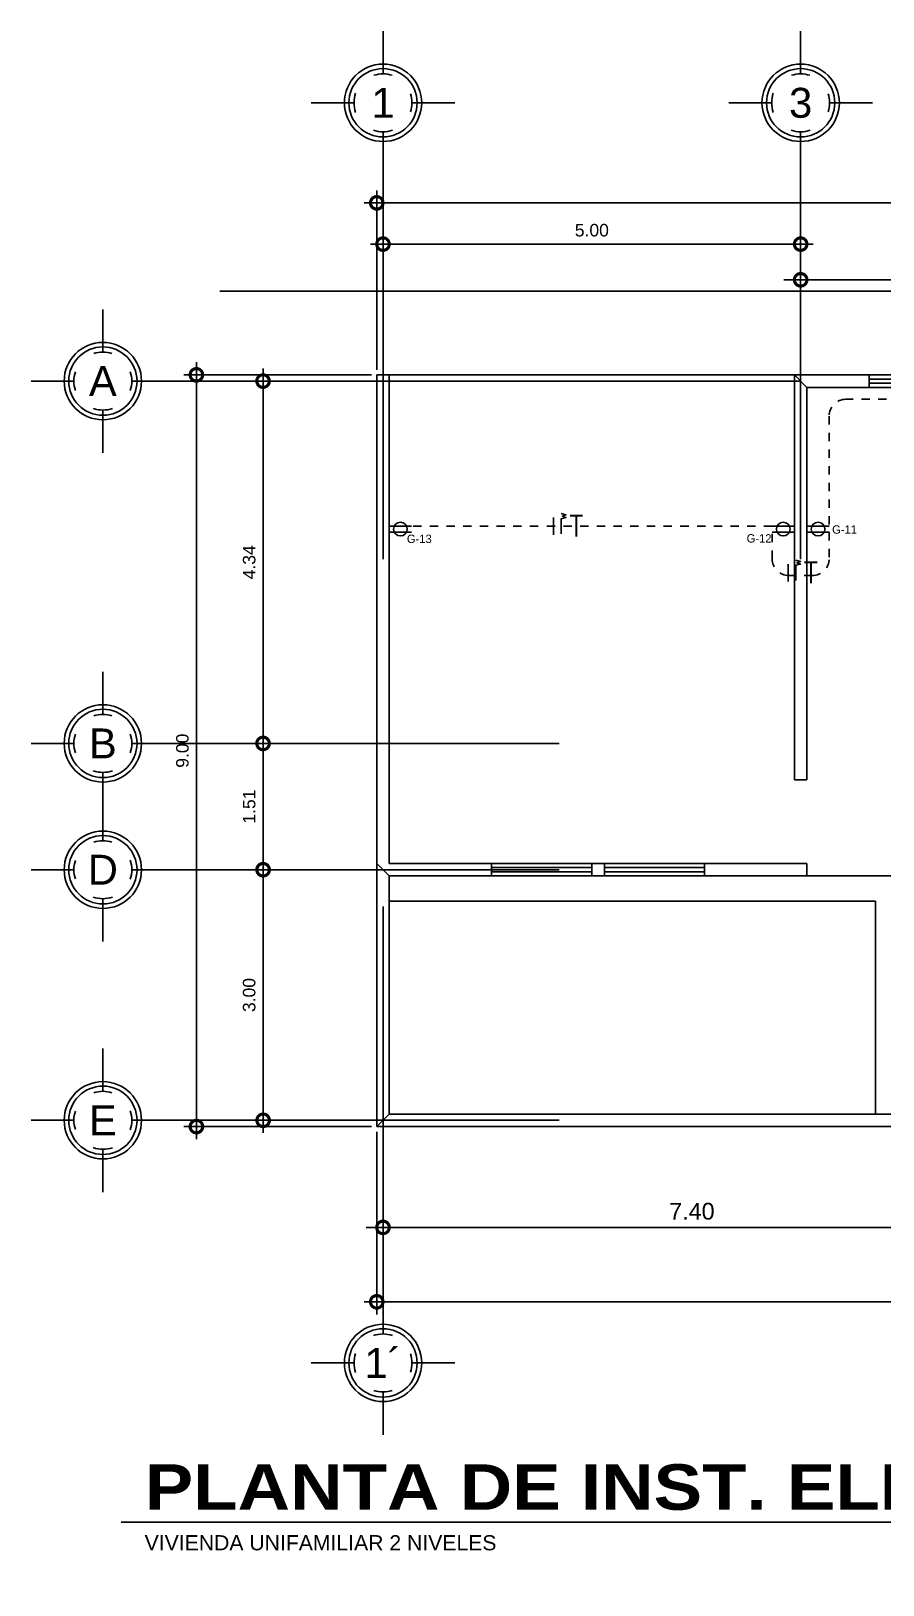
# Model space of a CAD drawing. Header units: inches. Extents: x -370 to 18, y -197 to 199.
# Drawn here: x -319.67 to -309.47, y -174.02 to -155.42 of the extents above; entities that cross this region are included whole.
import ezdxf
from ezdxf.enums import TextEntityAlignment as Align

# ---------------------------------------------------------------- set-up
doc = ezdxf.new("R2010")
doc.units = ezdxf.units.IN
doc.header["$MEASUREMENT"] = 0
doc.header["$PDMODE"] = 34
doc.header["$PDSIZE"] = 0.2
doc.linetypes.add('CENTER2', pattern=[28.575, 19.05, -3.175, 3.175, -3.175])
doc.linetypes.add('DASHED2', pattern=[0.375, 0.25, -0.125])
doc.layers.add('10_Fuerza', color=2, linetype='Continuous')
doc.styles.add('1', font='arial.ttf')
doc.styles.add('2', font='')
doc.styles.add('ROMANS', font='romans.shx', dxfattribs={"width": 1.35})
doc.styles.get("Standard").update_dxf_attribs({"font": 'arial.ttf'})
doc.styles.add('Txt-02', font='ERASLGHT.TTF')
doc.styles.get('2').set_extended_font_data('Arial Black')
doc.dimstyles.new('E100', dxfattribs={"dimtxt": 0.15, "dimasz": 0.15, "dimexe": 0.15, "dimexo": 0.0625, "dimgap": 0.09, "dimtad": 1, "dimzin": 0, "dimdsep": 46, "dimtxsty": 'Standard', "dimblk": 'DOTSMALL', "dimcen": 0.09, "dimdle": 0.15, "dimclrd": 1, "dimclre": 1, "dimclrt": 2, "dimazin": 0, "dimtfac": 1, "dimtofl": 0, "dimtmove": 1, "dimatfit": 1, "dimldrblk": 'OPEN90', "dimfxl": 1, "dimtolj": 1, "dimtzin": 0, "dimarcsym": 0})

# ---------------------------------------------------------------- blocks, each defined once
blk = doc.blocks.new('EJE NORTE NUEVO')
at = {"color": 8}
for p, q in [((0, 3.252), (0, 3.764)), ((-0.347, 2.905), (-0.859, 2.905)), ((0.347, 2.905), (0.859, 2.905))]:
    blk.add_line(p, q, dxfattribs=at)
at = {"color": 2, "linetype": 'CENTER2'}
blk.add_line((0, 2.558), (0, -2.558), dxfattribs=at)
at = {"color": 8}
blk.add_circle((0, 2.905), 0.463, dxfattribs=at)
at = {"color": 4}
blk.add_circle((0, 2.905), 0.409, dxfattribs=at)
at = {"color": 8}
for start, end in [(71.4161, 108.5839), (160.6993, 199.2784), (341.7694, 18.2529), (251.0526, 288.9474)]:
    blk.add_arc((0, 2.905), 0.347, start, end, dxfattribs=at)
at = {"color": 4}
blk.add_attdef('A', text='', height=0.358, dxfattribs=at).set_placement((0, 2.905), align=Align.MIDDLE_CENTER)
blk = doc.blocks.new('_DotSmall')
at = {"color": 0, "linetype": 'ByBlock', "const_width": 0.5}
blk.add_lwpolyline([(-0.0625, 0, 1), (0.0625, 0, 1)], format="xyb", close=True, dxfattribs=at)
blk = doc.blocks.new('*D190')
at = {"color": 1, "lineweight": -2, "transparency": 16777216}
for p, q in [((0.075, 9.062), (0.075, 10.715)), ((5.075, 9.489), (5.075, 10.715)), ((-0.075, 10.565), (5.225, 10.565))]:
    blk.add_line(p, q, dxfattribs=at)
at = {"layer": 'DEFPOINTS', "color": 0, "transparency": 16777216}
for p in [(5.075, 10.565), (5.075, 9.427), (0.075, 9)]:
    blk.add_point(p, dxfattribs=at)
at = {"color": 1, "lineweight": -2, "transparency": 16777216, "xscale": 0.3, "yscale": 0.3, "zscale": 0.3, "rotation": 180}
blk.add_blockref('_DotSmall', (0.075, 10.565), dxfattribs=at)
at = {"color": 1, "lineweight": -2, "transparency": 16777216, "xscale": 0.3, "yscale": 0.3, "zscale": 0.3}
blk.add_blockref('_DotSmall', (5.075, 10.565), dxfattribs=at)
at = {"color": 2, "transparency": 16777216, "insert": (2.575, 10.731), "char_height": 0.15, "attachment_point": 5}
blk.add_mtext('\\A1;5.00', dxfattribs=at)
blk = doc.blocks.new('_Open90')
at = {"color": 0, "linetype": 'ByBlock', "lineweight": -2}
for p, q in [((0, 0), (-1, 0)), ((-0.5, 0.5), (0, 0)), ((0, 0), (-0.5, -0.5))]:
    blk.add_line(p, q, dxfattribs=at)
blk = doc.blocks.new('*D138')
at = {"color": 1, "lineweight": -2, "transparency": 16777216}
for p, q in [((-236.938, 114.773), (-236.938, 115.622)), ((-233.188, 114.347), (-233.188, 115.622)), ((-237.138, 115.422), (-232.988, 115.422))]:
    blk.add_line(p, q, dxfattribs=at)
at = {"layer": 'DEFPOINTS', "color": 0, "transparency": 16777216}
for p in [(-233.188, 115.422), (-236.938, 114.711), (-233.188, 114.284)]:
    blk.add_point(p, dxfattribs=at)
at = {"color": 1, "lineweight": -2, "transparency": 16777216, "xscale": 0.3, "yscale": 0.3, "zscale": 0.3, "rotation": 180}
blk.add_blockref('_DotSmall', (-236.938, 115.422), dxfattribs=at)
at = {"color": 1, "lineweight": -2, "transparency": 16777216, "xscale": 0.3, "yscale": 0.3, "zscale": 0.3}
blk.add_blockref('_DotSmall', (-233.188, 115.422), dxfattribs=at)
at = {"color": 2, "transparency": 16777216, "insert": (-235.063, 115.614), "char_height": 0.2, "attachment_point": 5}
blk.add_mtext('\\A1;3.75', dxfattribs=at)
blk = doc.blocks.new('*D472')
at = {"color": 1, "lineweight": -2, "transparency": 16777216}
for p, q in [((0, 9.062), (0, 11.209)), ((17, 9.062), (17, 11.209)), ((-0.15, 11.059), (17.15, 11.059))]:
    blk.add_line(p, q, dxfattribs=at)
at = {"layer": 'DEFPOINTS', "color": 0, "transparency": 16777216}
for p in [(17, 11.059), (0, 9), (17, 9)]:
    blk.add_point(p, dxfattribs=at)
at = {"color": 1, "lineweight": -2, "transparency": 16777216, "xscale": 0.3, "yscale": 0.3, "zscale": 0.3, "rotation": 180}
blk.add_blockref('_DotSmall', (0, 11.059), dxfattribs=at)
at = {"color": 1, "lineweight": -2, "transparency": 16777216, "xscale": 0.3, "yscale": 0.3, "zscale": 0.3}
blk.add_blockref('_DotSmall', (17, 11.059), dxfattribs=at)
at = {"color": 2, "transparency": 16777216, "insert": (8.5, 11.226), "char_height": 0.15, "attachment_point": 5}
blk.add_mtext('\\A1;17.00', dxfattribs=at)
blk = doc.blocks.new('*D493')
at = {"color": 1, "lineweight": -2, "transparency": 16777216}
for p, q in [((-1.361, 9.075), (-1.361, 4.437)), ((-0.062, 8.925), (-1.511, 8.925)), ((-0.512, 4.587), (-1.511, 4.587))]:
    blk.add_line(p, q, dxfattribs=at)
at = {"layer": 'DEFPOINTS', "color": 0, "transparency": 16777216}
for p in [(0, 8.925), (-1.361, 4.587), (-0.449, 4.587)]:
    blk.add_point(p, dxfattribs=at)
at = {"color": 1, "lineweight": -2, "transparency": 16777216, "xscale": 0.3, "yscale": 0.3, "zscale": 0.3}
for p, rotation in [((-1.361, 8.925), 90), ((-1.361, 4.587), 270)]:
    blk.add_blockref('_DotSmall', p, dxfattribs=dict(at, rotation=rotation))
at = {"color": 2, "transparency": 16777216, "insert": (-1.527, 6.756), "char_height": 0.15, "attachment_point": 5, "rotation": 90}
blk.add_mtext('\\A1;4.34', dxfattribs=at)
blk = doc.blocks.new('*D490')
at = {"color": 1, "lineweight": -2, "transparency": 16777216}
for p, q in [((-1.361, 4.737), (-1.361, 2.925)), ((-0.512, 4.587), (-1.511, 4.587)), ((-0.062, 3.075), (-1.511, 3.075))]:
    blk.add_line(p, q, dxfattribs=at)
at = {"layer": 'DEFPOINTS', "color": 0, "transparency": 16777216}
for p in [(-0.449, 4.587), (-1.361, 3.075), (0, 3.075)]:
    blk.add_point(p, dxfattribs=at)
at = {"color": 1, "lineweight": -2, "transparency": 16777216, "xscale": 0.3, "yscale": 0.3, "zscale": 0.3}
for p, rotation in [((-1.361, 4.587), 90), ((-1.361, 3.075), 270)]:
    blk.add_blockref('_DotSmall', p, dxfattribs=dict(at, rotation=rotation))
at = {"color": 2, "transparency": 16777216, "insert": (-1.527, 3.831), "char_height": 0.15, "attachment_point": 5, "rotation": 90}
blk.add_mtext('\\A1;1.51', dxfattribs=at)
blk = doc.blocks.new('*D473')
at = {"color": 1, "lineweight": -2, "transparency": 16777216}
for p, q in [((-1.36, 3.225), (-1.36, -0.075)), ((-0.062, 3.075), (-1.51, 3.075)), ((-0.062, 0.075), (-1.51, 0.075))]:
    blk.add_line(p, q, dxfattribs=at)
at = {"layer": 'DEFPOINTS', "color": 0, "transparency": 16777216}
for p in [(0, 3.075), (-1.36, 0.075), (0, 0.075)]:
    blk.add_point(p, dxfattribs=at)
at = {"color": 1, "lineweight": -2, "transparency": 16777216, "xscale": 0.3, "yscale": 0.3, "zscale": 0.3}
for p, rotation in [((-1.36, 3.075), 90), ((-1.36, 0.075), 270)]:
    blk.add_blockref('_DotSmall', p, dxfattribs=dict(at, rotation=rotation))
at = {"color": 2, "transparency": 16777216, "insert": (-1.527, 1.575), "char_height": 0.15, "attachment_point": 5, "rotation": 90}
blk.add_mtext('\\A1;3.00', dxfattribs=at)
blk = doc.blocks.new('*D474')
at = {"color": 1, "lineweight": -2, "transparency": 16777216}
for p, q in [((-2.159, 9.15), (-2.159, -0.15)), ((-0.062, 9), (-2.309, 9)), ((-0.062, 0), (-2.309, 0))]:
    blk.add_line(p, q, dxfattribs=at)
at = {"layer": 'DEFPOINTS', "color": 0, "transparency": 16777216}
for p in [(0, 9), (-2.159, 0), (0, 0)]:
    blk.add_point(p, dxfattribs=at)
at = {"color": 1, "lineweight": -2, "transparency": 16777216, "xscale": 0.3, "yscale": 0.3, "zscale": 0.3}
for p, rotation in [((-2.159, 9), 90), ((-2.159, 0), 270)]:
    blk.add_blockref('_DotSmall', p, dxfattribs=dict(at, rotation=rotation))
at = {"color": 2, "transparency": 16777216, "insert": (-2.326, 4.5), "char_height": 0.15, "attachment_point": 5, "rotation": 90}
blk.add_mtext('\\A1;9.00', dxfattribs=at)
blk = doc.blocks.new('*D139')
at = {"color": 1, "lineweight": -2, "transparency": 16777216}
for p, q in [((-241.938, 105.222), (-241.938, 103.877)), ((-234.541, 105.222), (-234.541, 103.877)), ((-242.138, 104.077), (-234.341, 104.077))]:
    blk.add_line(p, q, dxfattribs=at)
at = {"layer": 'DEFPOINTS', "color": 0, "transparency": 16777216}
for p in [(-241.938, 105.284), (-234.541, 105.284), (-234.541, 104.077)]:
    blk.add_point(p, dxfattribs=at)
at = {"color": 1, "lineweight": -2, "transparency": 16777216, "xscale": 0.3, "yscale": 0.3, "zscale": 0.3, "rotation": 180}
blk.add_blockref('_DotSmall', (-241.938, 104.077), dxfattribs=at)
at = {"color": 1, "lineweight": -2, "transparency": 16777216, "xscale": 0.3, "yscale": 0.3, "zscale": 0.3}
blk.add_blockref('_DotSmall', (-234.541, 104.077), dxfattribs=at)
at = {"color": 2, "transparency": 16777216, "insert": (-238.24, 104.269), "char_height": 0.2, "attachment_point": 5}
blk.add_mtext('\\A1;7.40', dxfattribs=at)
blk = doc.blocks.new('*D475')
at = {"color": 1, "lineweight": -2, "transparency": 16777216}
for p, q in [((18, 1.887), (18, -2.248)), ((0, -0.062), (0, -2.248)), ((-0.15, -2.098), (18.15, -2.098))]:
    blk.add_line(p, q, dxfattribs=at)
at = {"layer": 'DEFPOINTS', "color": 0, "transparency": 16777216}
for p in [(18, 1.95), (0, 0), (18, -2.098)]:
    blk.add_point(p, dxfattribs=at)
at = {"color": 1, "lineweight": -2, "transparency": 16777216, "xscale": 0.3, "yscale": 0.3, "zscale": 0.3, "rotation": 180}
blk.add_blockref('_DotSmall', (0, -2.098), dxfattribs=at)
at = {"color": 1, "lineweight": -2, "transparency": 16777216, "xscale": 0.3, "yscale": 0.3, "zscale": 0.3}
blk.add_blockref('_DotSmall', (18, -2.098), dxfattribs=at)
at = {"color": 2, "transparency": 16777216, "insert": (9, -1.931), "char_height": 0.15, "attachment_point": 5}
blk.add_mtext('\\A1;18.00', dxfattribs=at)
blk = doc.blocks.new('*U691')
h = blk.add_hatch(color=1)
h.paths.add_polyline_path([(25.671, 0), (25.712, 0, 0.414214), (25.926, -0.214), (25.926, -0.255, -0.414214)])
h.paths.add_polyline_path([(25.926, 0.255), (25.926, 0.214, 0.414214), (25.712, 0), (25.671, 0, -0.414214)])
h = blk.add_hatch(color=1)
h.paths.add_polyline_path([(25.926, 0.255), (25.926, 0.343, -0.414214), (26.269, 0), (26.18, 0, 0.414214)])
h.paths.add_polyline_path([(26.18, 0), (26.269, 0, -0.414214), (25.926, -0.343), (25.926, -0.255, 0.414214)])
at = {"color": 13}
for p, q in [((25.926, -0.83), (25.926, 0.83)), ((0, 0), (26.755, 0))]:
    blk.add_line(p, q, dxfattribs=at)
at = {"color": 5}
for p, q in [((25.926, 0.611), (25.926, 0.83)), ((0, 0), (0.218, 0)), ((26.537, 0), (26.755, 0)), ((25.926, -0.611), (25.926, -0.83))]:
    blk.add_line(p, q, dxfattribs=at)
at = {"color": 13}
for radius in [0.343, 0.255, 0.214]:
    blk.add_circle((25.926, 0), radius, dxfattribs=at)
at = {"color": 2, "linetype": 'Continuous', "style": '1'}
blk.add_text('ESCALA 1:', height=0.2, dxfattribs=at).set_placement((22.75, -0.311))
at = {"color": 1, "linetype": 'Continuous', "style": '2'}
blk.add_attdef('TITULO', (0.308, 0.162), '', height=0.6, dxfattribs=at)
at = {"color": 2, "linetype": 'Continuous', "style": '1'}
blk.add_attdef('DESCRIPCION', (0.308, -0.373), '', height=0.2, dxfattribs=at)
at = {"color": 2, "style": '1'}
blk.add_attdef('ESCALA', (24.263, -0.311), '', height=0.2, dxfattribs=at)
blk = doc.blocks.new('A$C4C712806')
at = {"color": 8}
for p, q in [((17.88, 10), (-1.877, 10)), ((0.15, 9), (0, 9)), ((0, 9), (0, 0)), ((0.15, 9), (0.15, 3.15)), ((0.15, 9), (5.15, 9)), ((5, 9), (5.895, 9)), ((5, 4.15), (5, 9)), ((5, 9), (5.15, 8.85)), ((5.895, 8.85), (5.895, 9)), ((5.075, 8.925), (0.075, 8.925)), ((5.15, 8.85), (5.895, 8.85)), ((5.15, 4.15), (5.15, 8.85)), ((5, 4.15), (5.15, 4.15)), ((5.15, 4.15), (5, 4.15)), ((0.15, 3), (0, 3.15)), ((0.15, 3.15), (1.375, 3.15)), ((0.15, 3), (0.15, 0.15)), ((0.15, 3), (1.375, 3)), ((1.375, 3), (1.375, 3.15)), ((2.575, 3.15), (2.725, 3.15)), ((2.575, 3), (2.575, 3.15)), ((2.575, 3), (2.725, 3)), ((2.725, 3), (2.725, 3.15)), ((3.925, 3.15), (5.15, 3.15)), ((3.925, 3), (3.925, 3.15)), ((3.925, 3), (5.15, 3)), ((5.15, 3.15), (5.15, 3)), ((5.15, 3), (6.27, 3)), ((0.15, 2.7), (5.97, 2.7)), ((5.97, 0.15), (5.97, 2.7)), ((0.15, 0.15), (0, 0)), ((0, 0), (19, 0)), ((0.15, 0.15), (7.397, 0.15))]:
    blk.add_line(p, q, dxfattribs=at)
at = {"color": 1}
for p, q in [((7.095, 9), (5.895, 9)), ((7.095, 8.85), (5.895, 8.85)), ((1.375, 3.15), (2.575, 3.15)), ((1.375, 3), (2.575, 3)), ((2.725, 3.15), (3.925, 3.15)), ((2.725, 3), (3.925, 3))]:
    blk.add_line(p, q, dxfattribs=at)
at = {"color": 2}
for p, q in [((7.095, 8.95), (5.895, 8.95)), ((7.095, 8.9), (5.895, 8.9)), ((1.375, 3.1), (2.575, 3.1)), ((1.375, 3.05), (2.575, 3.05)), ((2.725, 3.1), (3.925, 3.1)), ((2.725, 3.05), (3.925, 3.05))]:
    blk.add_line(p, q, dxfattribs=at)
for p, values in [((0.075, 9.352), {'A': '1'}), ((5.075, 9.352), {'A': '3'})]:
    blk.add_blockref('EJE NORTE NUEVO', p).add_auto_attribs(values)
at = {"color": 8}
ref = blk.add_blockref('EJE NORTE NUEVO', (-0.374, 8.925), dxfattribs=dict(at, rotation=90))
ref.add_attrib('A', 'A', dxfattribs={"color": 4, "height": 0.358}).set_placement((-3.279, 8.925), align=Align.MIDDLE_CENTER)
ref = blk.add_blockref('EJE NORTE NUEVO', (-0.374, 4.587), dxfattribs=dict(at, rotation=90))
ref.add_attrib('A', 'B', dxfattribs={"color": 4, "height": 0.358}).set_placement((-3.279, 4.587), align=Align.MIDDLE_CENTER)
ref = blk.add_blockref('EJE NORTE NUEVO', (-0.374, 3.075), dxfattribs=dict(at, rotation=90))
ref.add_attrib('A', 'D', dxfattribs={"color": 4, "height": 0.358}).set_placement((-3.279, 3.075), align=Align.MIDDLE_CENTER)
ref = blk.add_blockref('EJE NORTE NUEVO', (0.075, 0.075), dxfattribs=dict(at, xscale=-1, rotation=180))
ref.add_attrib('A', '1´', dxfattribs={"color": 4, "height": 0.3581}).set_placement((0.075, -2.83), align=Align.MIDDLE_CENTER)
ref = blk.add_blockref('EJE NORTE NUEVO', (-0.374, 0.075), dxfattribs=dict(at, rotation=90))
ref.add_attrib('A', 'E', dxfattribs={"color": 4, "height": 0.358}).set_placement((-3.279, 0.075), align=Align.MIDDLE_CENTER)
for base, p1, p2, picture, middle in [((17, 11.059), (0, 9), (17, 9), '*D472', (8.5, 11.226)), ((5.075, 10.565), (0.075, 9), (5.075, 9.427), '*D190', (2.575, 10.731)), ((18, -2.098), (0, 0), (18, 1.95), '*D475', (9, -1.931))]:
    dim = blk.add_linear_dim(base=base, p1=p1, p2=p2, dimstyle='E100', dxfattribs=at)
    dim.commit()
    dim.dimension.update_dxf_attribs({"geometry": picture, "text_midpoint": middle})
for base, p1, p2, picture, middle in [((8.825, 10.138), (5.075, 9.427), (8.825, 9), '*D138', (6.95, 10.33)), ((7.472, -1.207), (0.075, 0), (7.472, 0), '*D139', (3.774, -1.015))]:
    dim = blk.add_linear_dim(base=base, p1=p1, p2=p2, dimstyle='E100', dxfattribs=at)
    dim.commit()
    dim.dimension.update_dxf_attribs({"geometry": picture, "text_midpoint": middle, "insert": (242.013, -105.284)})
for base, p1, p2, picture, middle in [((-2.159, 0), (0, 9), (0, 0), '*D474', (-2.326, 4.5)), ((-1.361, 4.587), (0, 8.925), (-0.449, 4.587), '*D493', (-1.527, 6.756)), ((-1.361, 3.075), (-0.449, 4.587), (0, 3.075), '*D490', (-1.527, 3.831)), ((-1.36, 0.075), (0, 3.075), (0, 0.075), '*D473', (-1.527, 1.575))]:
    dim = blk.add_linear_dim(base=base, p1=p1, p2=p2, angle=90, dimstyle='E100', dxfattribs=at)
    dim.commit()
    dim.dimension.update_dxf_attribs({"geometry": picture, "text_midpoint": middle})

msp = doc.modelspace()

# ---------------------------------------------------------------- linework, layer by layer
at = {"color": 5, "linetype": 'DASHED2', "ltscale": 0.3}
for points in [[(-307.02725, -159.83003), (-309.91524, -159.83003, 0.41421356), (-310.11524, -160.03003), (-310.11524, -161.3471)], [(-310.11524, -161.41936), (-310.11524, -161.7391, -0.41421356), (-310.31524, -161.9391), (-310.59655, -161.9391, -0.41421356), (-310.79655, -161.7391), (-310.79655, -161.41936)]]:
    msp.add_lwpolyline(points, format="xyb", dxfattribs=at)
msp.add_lwpolyline([(-310.79655, -161.3471), (-315.11524, -161.3471)], dxfattribs=at)
at = {"layer": '10_Fuerza', "color": 2}
for p, q in [((-313.4143, -161.4526), (-313.4143, -161.24651)), ((-310.60568, -162.01119), (-310.60568, -161.8051))]:
    msp.add_line(p, q, dxfattribs=at)
at = {"layer": '10_Fuerza'}
for p, q in [((-315.37085, -161.3471), (-315.11524, -161.3471)), ((-315.37085, -161.41936), (-315.11524, -161.41936)), ((-310.54095, -161.3471), (-310.79655, -161.3471)), ((-310.54095, -161.41936), (-310.79655, -161.41936)), ((-310.37085, -161.3471), (-310.11524, -161.3471)), ((-310.37085, -161.41936), (-310.11524, -161.41936))]:
    msp.add_line(p, q, dxfattribs=at)
at = {"layer": '10_Fuerza', "color": 2, "ltscale": 0.5, "flags": 128}
for points in [[(-313.32246, -161.19539), (-313.26551, -161.2112), (-313.30864, -161.22717), (-313.26551, -161.24313), (-313.32246, -161.25894), (-313.32246, -161.44017)], [(-310.51383, -161.75399), (-310.45689, -161.7698), (-310.50001, -161.78576), (-310.45689, -161.80172), (-310.51383, -161.81753), (-310.51383, -161.99877)]]:
    msp.add_lwpolyline(points, dxfattribs=at)
at = {"layer": '10_Fuerza'}
for centre in [(-315.24748, -161.38323), (-310.66432, -161.38323), (-310.24748, -161.38323)]:
    msp.add_circle(centre, 0.08227, dxfattribs=at)

# ---------------------------------------------------------------- block references
msp.add_blockref('A$C4C712806', (-315.5309, -168.53699))
at = {"xscale": 0.9073029058261515, "yscale": 0.9073029058261515, "zscale": 0.9073029058261515}
msp.add_blockref('*U691', (-318.58871, -173.27177), dxfattribs=at).add_auto_attribs({'TITULO': 'PLANTA DE INST. ELECTRICA-FUERZA NIVEL 1', 'DESCRIPCION': 'VIVIENDA UNIFAMILIAR 2 NIVELES', 'ESCALA': '75'})

# ---------------------------------------------------------------- texts
at = {"color": 2, "style": 'ROMANS'}
for p in [(-313.14168, -161.34612), (-310.33305, -161.90471)]:
    msp.add_text('T', height=0.25, dxfattribs=at).set_placement(p, align=Align.MIDDLE_CENTER)
at = {"layer": '10_Fuerza', "color": 6, "style": 'Txt-02'}
for s, p in [('G-13', (-315.16997, -161.55046)), ('G-12', (-311.10212, -161.54474)), ('G-11', (-310.07953, -161.4393))]:
    msp.add_text(s, height=0.1, dxfattribs=at).set_placement(p)

doc.saveas('drawing.dxf')
